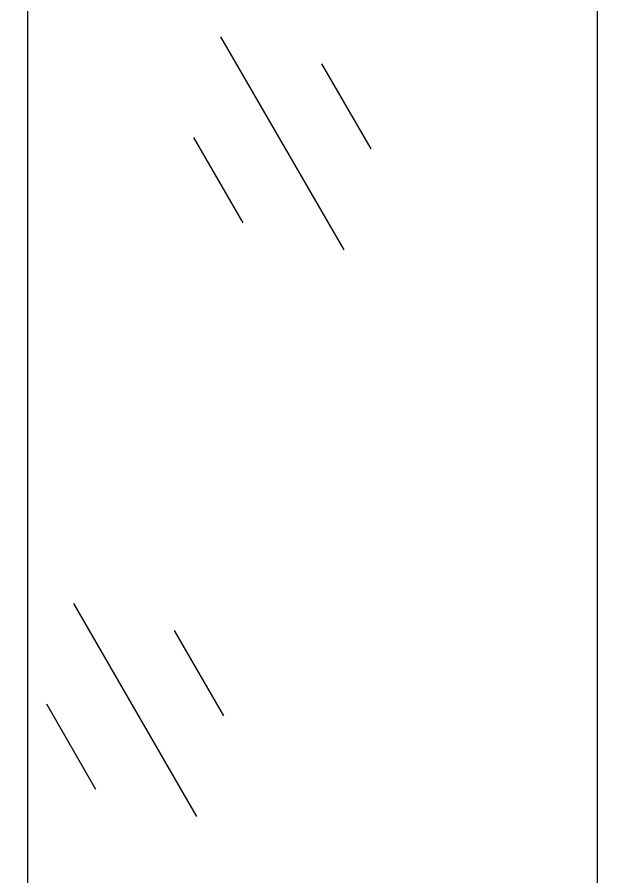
# Model space of a CAD drawing. Header units: inches. Extents: x -20.8 to 74.7, y -53.7 to 19.1.
# Drawn here: x -8.688 to -7.483, y -28.904 to -27.158 of the extents above; entities that cross this region are included whole.
import ezdxf

# ---------------------------------------------------------------- set-up
doc = ezdxf.new("R2010")
doc.units = ezdxf.units.IN
doc.header["$MEASUREMENT"] = 0
for name, color, linetype, lineweight in [('.ATI-DETAIL', 7, 'Continuous', 0), ('G-ANNO-TTLB', 7, 'Continuous', 0), ('TYVEK', 7, 'Continuous', 0)]:
    doc.layers.add(name, color=color, linetype=linetype, lineweight=lineweight)

# ---------------------------------------------------------------- blocks, each defined once
blk = doc.blocks.new('Block_456')
at = {"layer": 'TYVEK', "color": 18, "lineweight": 25, "true_color": 0x000000}
blk.add_lwpolyline([(-7.6693, -27.6019)], dxfattribs=at)

msp = doc.modelspace()

# ---------------------------------------------------------------- hatches: boundary and pattern name
at = {"layer": 'G-ANNO-TTLB', "true_color": 0xb9529f, "transparency": 33554687}
h = msp.add_hatch(color=233, dxfattribs=at)
edge = h.paths.add_edge_path()
edge.add_spline(control_points=[(19.8832, -53.7487), (19.8832, -53.7487), (-20.8169, -53.7487), (-20.8169, -53.7487), (-20.8169, -53.7487), (-20.8169, -19.6134), (-20.8169, -19.6134), (-20.8169, -19.6134), (19.8832, -19.6134), (19.8832, -19.6134), (19.8832, -19.6134), (19.8832, -53.7487), (19.8832, -53.7487)], knot_values=[0, 0, 0, 0, 1, 1, 1, 2, 2, 2, 3, 3, 3, 4, 4, 4, 4], degree=3, periodic=0)
edge = h.paths.add_edge_path()
edge.add_spline(control_points=[(-20.6918, -19.7385), (-20.6918, -19.7385), (-20.6918, -53.6237), (-20.6918, -53.6237), (-20.6918, -53.6237), (19.7581, -53.6237), (19.7581, -53.6237), (19.7581, -53.6237), (19.7581, -19.7385), (19.7581, -19.7385), (19.7581, -19.7385), (-20.6918, -19.7385), (-20.6918, -19.7385)], knot_values=[0, 0, 0, 0, 1, 1, 1, 2, 2, 2, 3, 3, 3, 4, 4, 4, 4], degree=3, periodic=0)
edge.add_line((-20.6918, -19.7385), (-20.6918, -19.7385))

# ---------------------------------------------------------------- linework, layer by layer
at = {"layer": '.ATI-DETAIL', "color": 251, "lineweight": 25, "true_color": 0x5b5b5b}
for p, q in [((-8.0241, -27.6304), (-8.2739, -27.1979)), ((-7.9693, -27.4257), (-8.0692, -27.2527)), ((-8.2288, -27.5756), (-8.3287, -27.4026)), ((-8.323, -28.7813), (-8.5727, -28.3487)), ((-8.2681, -28.5766), (-8.368, -28.4035)), ((-8.5277, -28.7264), (-8.6276, -28.5534))]:
    msp.add_line(p, q, dxfattribs=at)
at = {"layer": 'G-ANNO-TTLB'}
for points in [[(19.8832, -53.7487), (19.8832, -53.7487), (-20.8169, -53.7487), (-20.8169, -53.7487), (-20.8169, -53.7487), (-20.8169, -19.6134), (-20.8169, -19.6134), (-20.8169, -19.6134), (19.8832, -19.6134), (19.8832, -19.6134), (19.8832, -19.6134), (19.8832, -53.7487), (19.8832, -53.7487)], [(-20.6918, -19.7385), (-20.6918, -19.7385), (-20.6918, -53.6237), (-20.6918, -53.6237), (-20.6918, -53.6237), (19.7581, -53.6237), (19.7581, -53.6237), (19.7581, -53.6237), (19.7581, -19.7385), (19.7581, -19.7385), (19.7581, -19.7385), (-20.6918, -19.7385), (-20.6918, -19.7385)]]:
    msp.add_open_spline(points, degree=3, knots=[0, 0, 0, 0, 1, 1, 1, 2, 2, 2, 3, 3, 3, 4, 4, 4, 4], dxfattribs=at)
at = {"layer": 'TYVEK', "color": 3, "lineweight": 25, "true_color": 0x00ff00}
msp.add_lwpolyline([(-8.6659, -29.1633), (-8.6659, -25.1505), (-7.5103, -25.8177), (-7.5103, -29.8305)], close=True, dxfattribs=at)
msp.add_lwpolyline([(-8.6659, -29.1633), (-8.6659, -25.1505), (-7.5103, -25.8177), (-7.5103, -29.8305)], close=True, dxfattribs=at)

# ---------------------------------------------------------------- block references
at = {"layer": 'TYVEK'}
msp.add_blockref('Block_456', (0, 0), dxfattribs=at)

doc.saveas('drawing.dxf')
